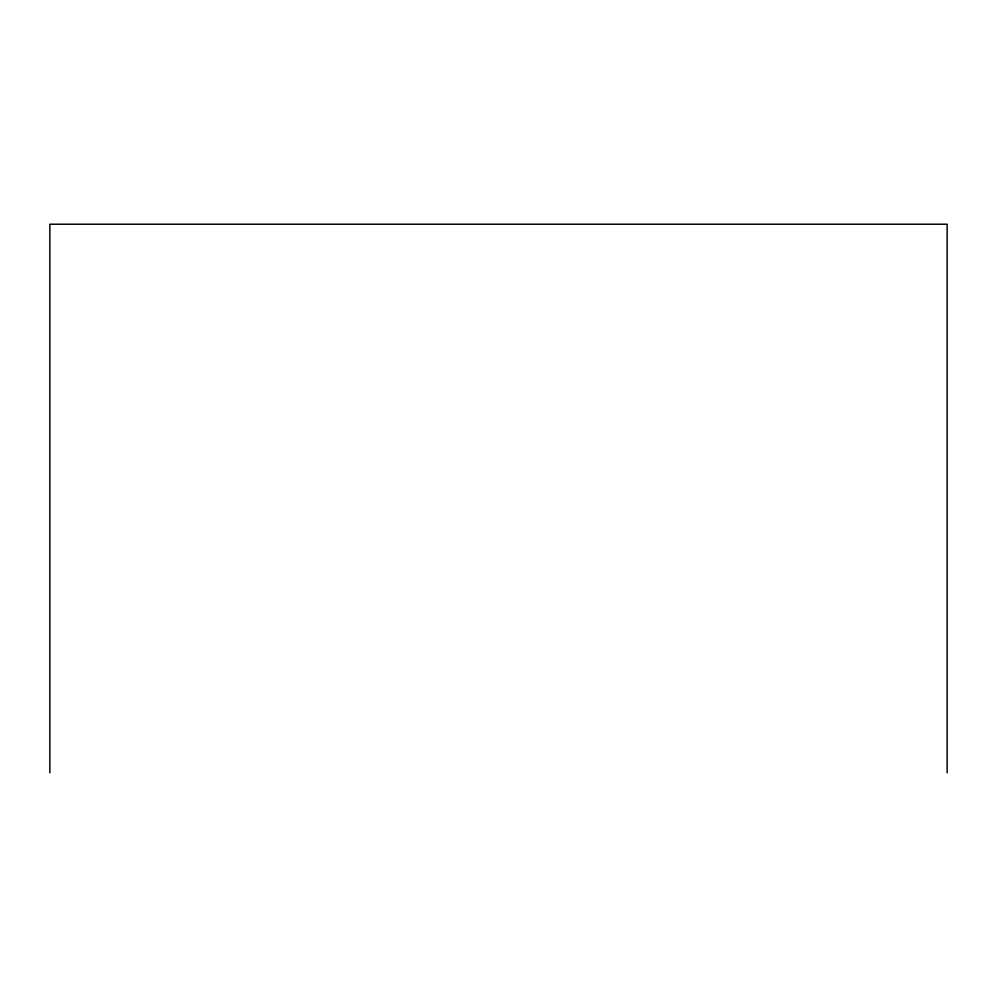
<?xml version="1.0" encoding="UTF-8"?>
<svg xmlns="http://www.w3.org/2000/svg" width="997" height="997" viewBox="0 0 997 997"><rect width="100%" height="100%" fill="white"/><g stroke="black" fill="none" stroke-linecap="round" stroke-linejoin="round"><path stroke-width="1.5" d="M947.15 772.787L947.15 224.213L49.85 224.213L49.85 772.787"/></g></svg>
